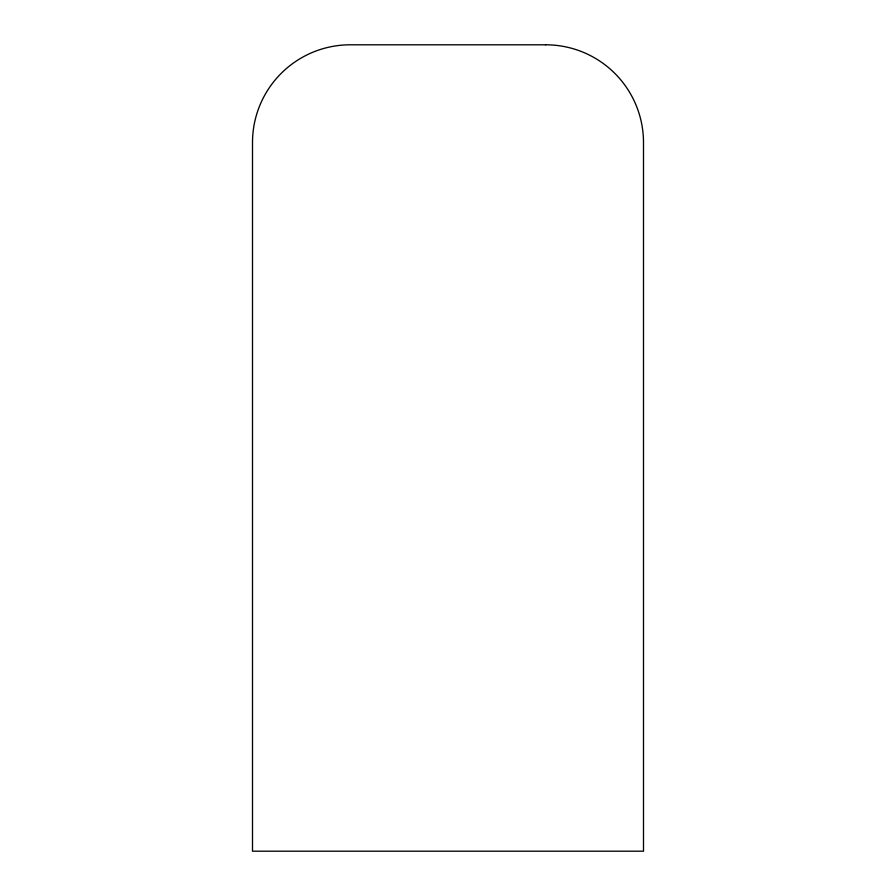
<?xml version="1.0" encoding="UTF-8"?>
<svg xmlns="http://www.w3.org/2000/svg" width="896" height="896" viewBox="0 0 896 896"><rect width="100%" height="100%" fill="white"/><g stroke="black" fill="none" stroke-linecap="round" stroke-linejoin="round"><path stroke-width="1.34" d="M545.742 44.8L350.258 44.8A97.742 97.742 0 0 0 252.504 142.542L252.504 851.2L643.496 851.2L643.496 142.542A97.742 97.742 0 0 0 545.742 44.8"/></g></svg>
